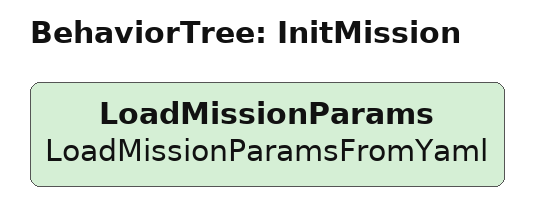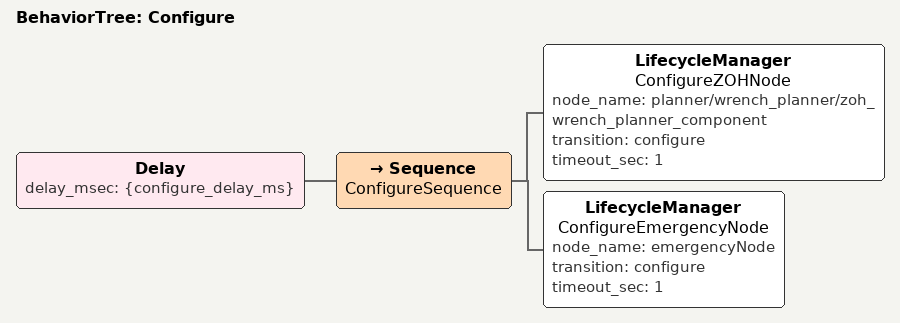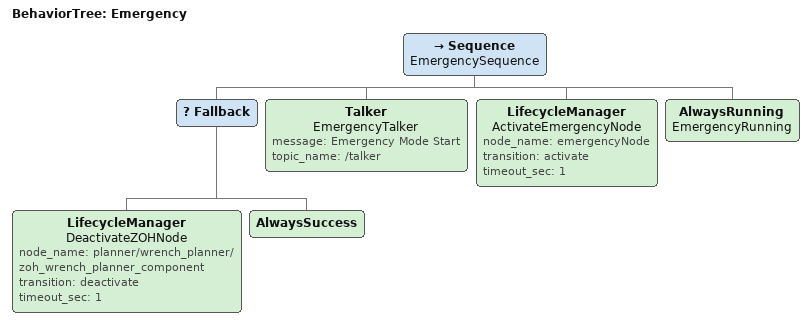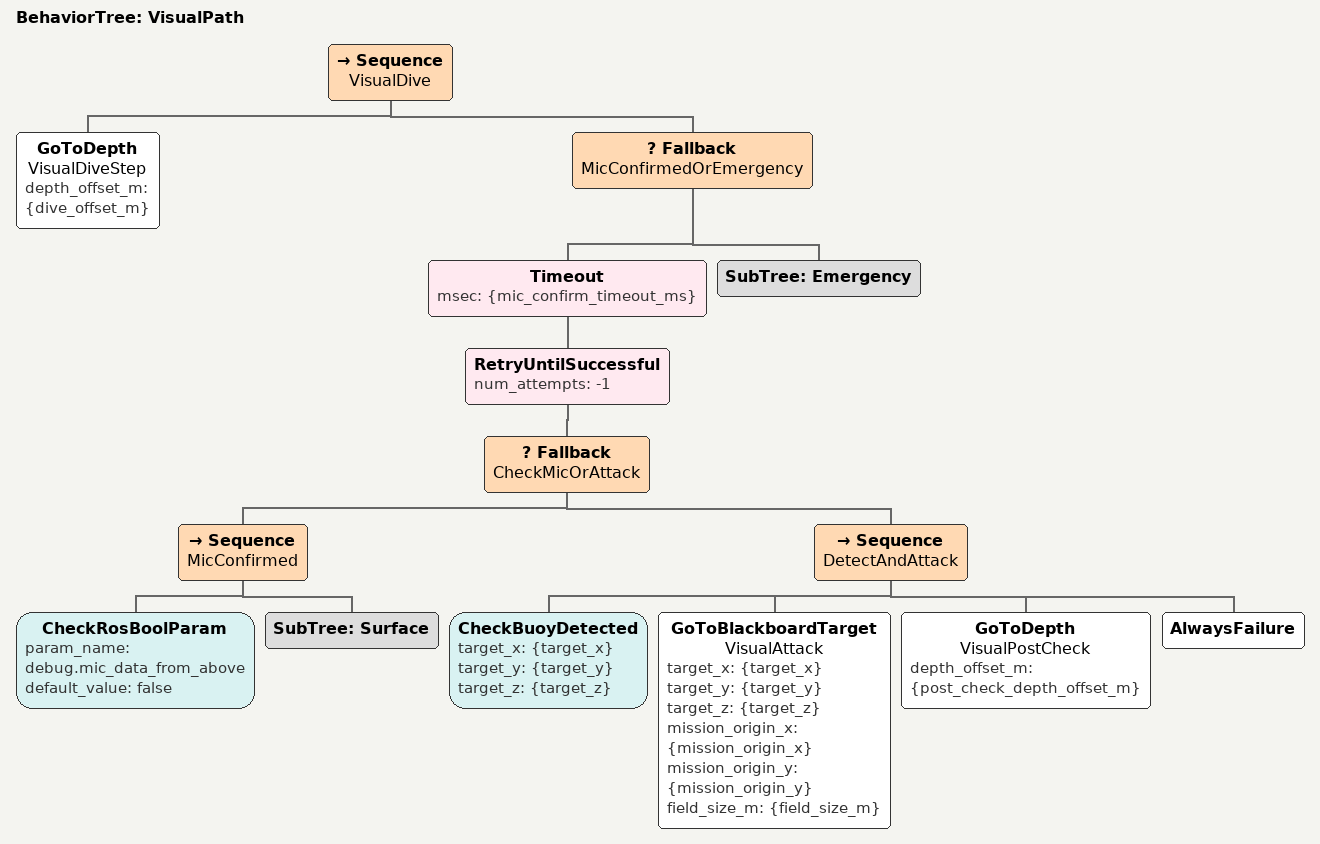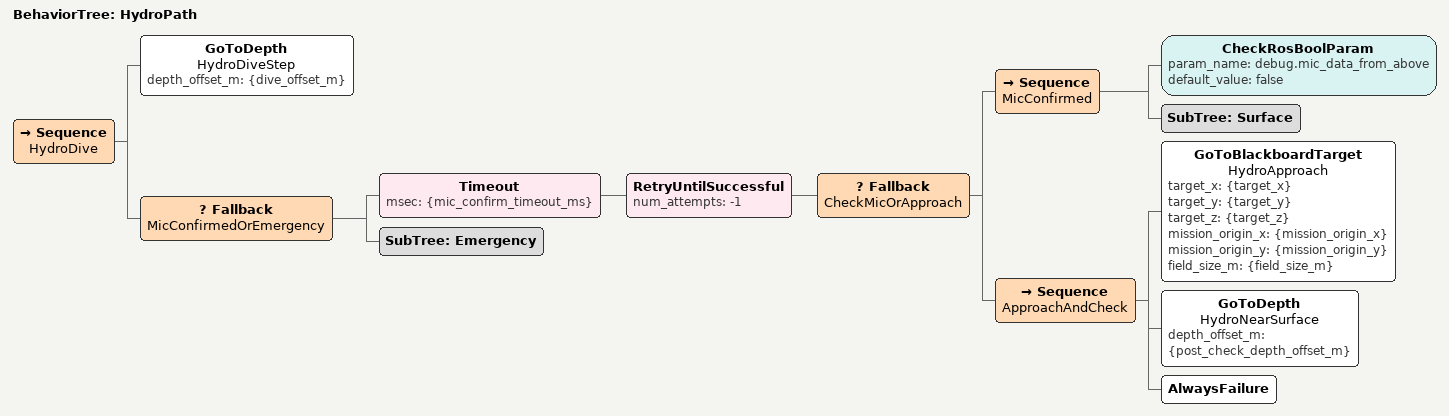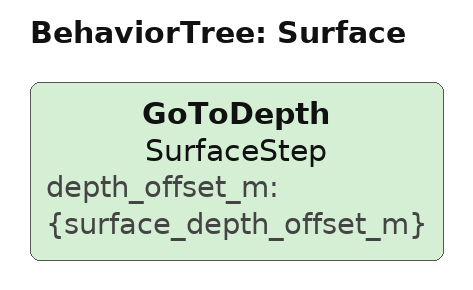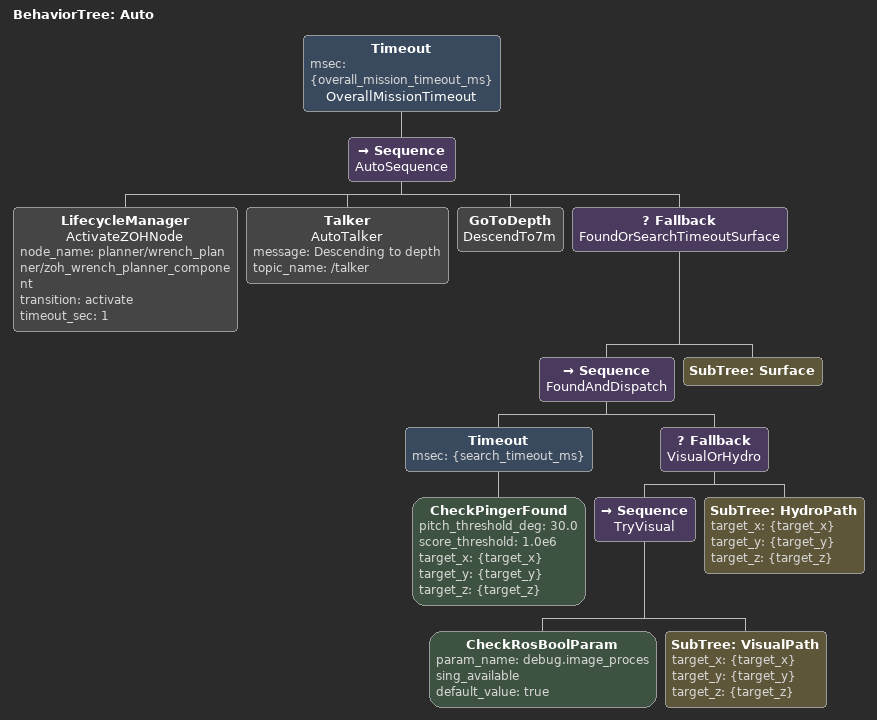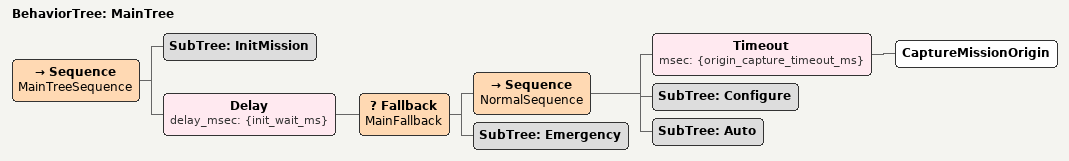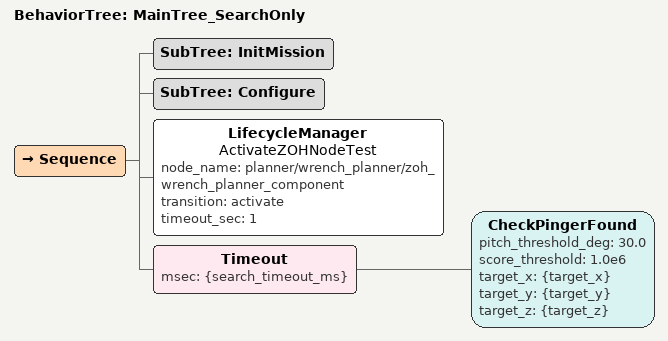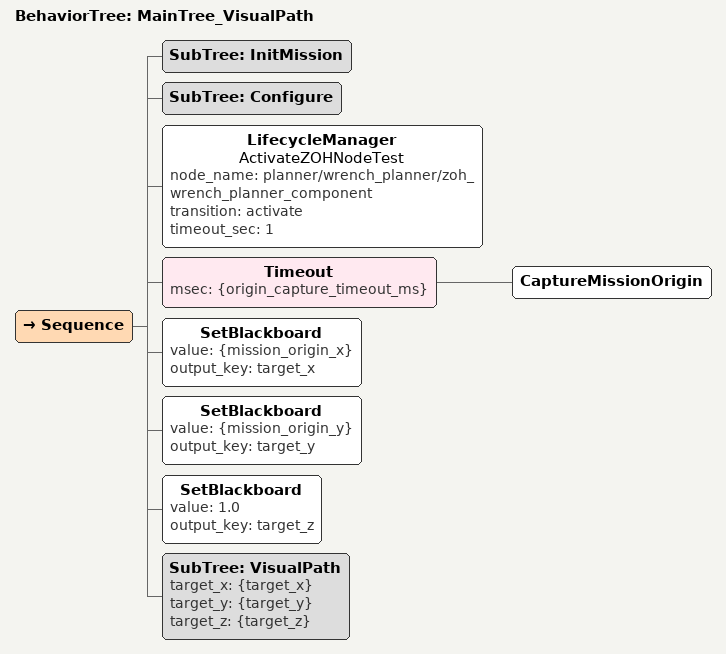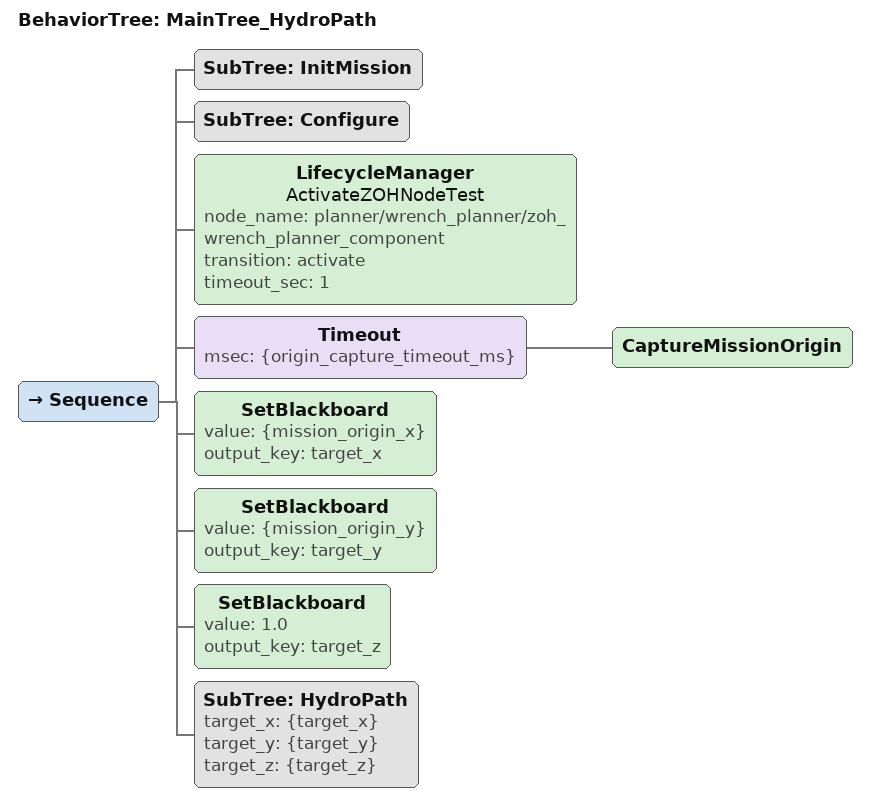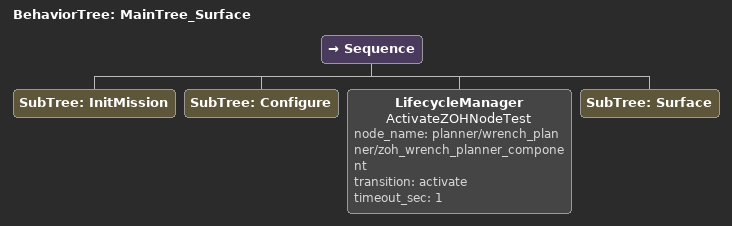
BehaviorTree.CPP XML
<?xml version="1.0" encoding="UTF-8"?>
<root BTCPP_format="4"
      main_tree_to_execute="MainTree">

  <!-- config/bluerov_mission.param.yaml → ブラックボード。各 SubTree の先頭で呼ぶ -->
  <BehaviorTree ID="InitMission">
    <LoadMissionParams name="LoadMissionParamsFromYaml"/>
  </BehaviorTree>

  <BehaviorTree ID="Configure">
    <!-- param: configure_delay_sec → {configure_delay_ms} (Lifecycle ノード起動の猶予) -->
    <Delay delay_msec="{configure_delay_ms}">
      <Sequence name="ConfigureSequence">
        <LifecycleManager name="ConfigureZOHNode"
                          node_name="planner/wrench_planner/zoh_wrench_planner_component"
                          transition="configure"
                          timeout_sec="1"/>
        <LifecycleManager name="ConfigureEmergencyNode"
                          node_name="emergencyNode"
                          transition="configure"
                          timeout_sec="1"/>
      </Sequence>
    </Delay>
  </BehaviorTree>

  <BehaviorTree ID="Emergency">
    <Sequence name="EmergencySequence">
      <Fallback>
        <LifecycleManager name="DeactivateZOHNode"
                          node_name="planner/wrench_planner/zoh_wrench_planner_component"
                          transition="deactivate"
                          timeout_sec="1"/>
        <AlwaysSuccess/>
      </Fallback>
      <Talker name="EmergencyTalker"
              message="Emergency Mode Start"
              topic_name="/talker"/>
      <LifecycleManager name="ActivateEmergencyNode"
                        node_name="emergencyNode"
                        transition="activate"
                        timeout_sec="1"/>
      <AlwaysRunning name="EmergencyRunning"/>
    </Sequence>
  </BehaviorTree>

  <!-- 旧VISUAL_DIVE(dive_offset_m) -> [VISUAL_CHECK_MIC/... ループ、mic_confirm_timeout_sec で束縛] -->
  <BehaviorTree ID="VisualPath">
    <Sequence name="VisualDive">
      <!-- param: dive_offset_m -->
      <GoToDepth name="VisualDiveStep" depth_offset_m="{dive_offset_m}"/>
      <Fallback name="MicConfirmedOrEmergency">
        <!-- param: mic_confirm_timeout_sec → {mic_confirm_timeout_ms} -->
        <Timeout msec="{mic_confirm_timeout_ms}">
          <RetryUntilSuccessful num_attempts="-1">
            <Fallback name="CheckMicOrAttack">
              <Sequence name="MicConfirmed">
                <CheckRosBoolParam param_name="debug.mic_data_from_above" default_value="false"/>
                <SubTree ID="Surface"/>
              </Sequence>
              <Sequence name="DetectAndAttack">
                <CheckBuoyDetected target_x="{target_x}" target_y="{target_y}" target_z="{target_z}"/>
                <GoToBlackboardTarget name="VisualAttack"
                                      target_x="{target_x}" target_y="{target_y}" target_z="{target_z}"
                                      mission_origin_x="{mission_origin_x}" mission_origin_y="{mission_origin_y}"
                                      field_size_m="{field_size_m}"/>
                <!-- param: post_check_rise_offset_m → {post_check_depth_offset_m} (負=浮上) -->
                <GoToDepth name="VisualPostCheck" depth_offset_m="{post_check_depth_offset_m}"/>
                <AlwaysFailure/>
              </Sequence>
            </Fallback>
          </RetryUntilSuccessful>
        </Timeout>
        <!-- mic_confirm_timeout_sec超過。旧flow.pyの_with_mic_confirm_timeoutと同じくEMERGENCYへ。 -->
        <SubTree ID="Emergency"/>
      </Fallback>
    </Sequence>
  </BehaviorTree>

  <BehaviorTree ID="HydroPath">
    <Sequence name="HydroDive">
      <!-- param: dive_offset_m -->
      <GoToDepth name="HydroDiveStep" depth_offset_m="{dive_offset_m}"/>
      <Fallback name="MicConfirmedOrEmergency">
        <!-- param: mic_confirm_timeout_sec → {mic_confirm_timeout_ms} -->
        <Timeout msec="{mic_confirm_timeout_ms}">
          <RetryUntilSuccessful num_attempts="-1">
            <Fallback name="CheckMicOrApproach">
              <Sequence name="MicConfirmed">
                <CheckRosBoolParam param_name="debug.mic_data_from_above" default_value="false"/>
                <SubTree ID="Surface"/>
              </Sequence>
              <Sequence name="ApproachAndCheck">
                <GoToBlackboardTarget name="HydroApproach"
                                      target_x="{target_x}" target_y="{target_y}" target_z="{target_z}"
                                      mission_origin_x="{mission_origin_x}" mission_origin_y="{mission_origin_y}"
                                      field_size_m="{field_size_m}"/>
                <!-- param: post_check_rise_offset_m → {post_check_depth_offset_m} (負=浮上) -->
                <GoToDepth name="HydroNearSurface" depth_offset_m="{post_check_depth_offset_m}"/>
                <AlwaysFailure/>
              </Sequence>
            </Fallback>
          </RetryUntilSuccessful>
        </Timeout>
        <SubTree ID="Emergency"/>
      </Fallback>
    </Sequence>
  </BehaviorTree>

  <!-- 旧SURFACE(surface_rise_offset_m の相対浮上) -> RETURN_HOME -> DONE -->
  <BehaviorTree ID="Surface">
    <!-- param: surface_rise_offset_m → {surface_depth_offset_m} (負=浮上) -->
    <GoToDepth name="SurfaceStep" depth_offset_m="{surface_depth_offset_m}"/>
  </BehaviorTree>

  <!-- 旧DESCEND_TO_7M -> SEARCH_HYDROPHONE(search_timeout_sec) -> VISUAL/HYDRO 分岐 -->
  <BehaviorTree ID="Auto">
    <Timeout msec="{overall_mission_timeout_ms}" name="OverallMissionTimeout">
      <Sequence name="AutoSequence">
        <LifecycleManager name="ActivateZOHNode"
                          node_name="planner/wrench_planner/zoh_wrench_planner_component"
                          transition="activate"
                          timeout_sec="1"/>
        <Talker name="AutoTalker"
                message="Descending to depth"
                topic_name="/talker"/>
        <!-- param: descend_depth_m (launch depth_target_m で default_depth_m 上書き可) -->
        <GoToDepth name="DescendTo7m"/>
        <Fallback name="FoundOrSearchTimeoutSurface">
          <Sequence name="FoundAndDispatch">
            <!-- param: search_timeout_sec → {search_timeout_ms} -->
            <Timeout msec="{search_timeout_ms}">
              <CheckPingerFound pitch_threshold_deg="30.0"
                                score_threshold="1.0e6"
                                target_x="{target_x}"
                                target_y="{target_y}"
                                target_z="{target_z}"/>
            </Timeout>
            <Fallback name="VisualOrHydro">
              <Sequence name="TryVisual">
                <CheckRosBoolParam param_name="debug.image_processing_available"
                                   default_value="true"/>
                <SubTree ID="VisualPath"
                        target_x="{target_x}" target_y="{target_y}" target_z="{target_z}"/>
              </Sequence>
              <SubTree ID="HydroPath"
                      target_x="{target_x}" target_y="{target_y}" target_z="{target_z}"/>
            </Fallback>
          </Sequence>
          <!-- search_timeout_sec(7分)超過。旧flow.pyと同じくSURFACE(EMERGENCYではない)。 -->
          <SubTree ID="Surface"/>
        </Fallback>
      </Sequence>
    </Timeout>
  </BehaviorTree>

  <BehaviorTree ID="MainTree">
    <Sequence name="MainTreeSequence">
      <SubTree ID="InitMission"/>
      <!-- param: init_wait_sec → {init_wait_ms} (旧 INIT: センサー・ドライバ安定化の初期化待機) -->
      <Delay delay_msec="{init_wait_ms}">
        <Fallback name="MainFallback">
          <Sequence name="NormalSequence">
            <Timeout msec="{origin_capture_timeout_ms}">
              <CaptureMissionOrigin/>
            </Timeout>
            <SubTree ID="Configure"/>
            <SubTree ID="Auto"/>
          </Sequence>
          <SubTree ID="Emergency"/>
        </Fallback>
      </Delay>
    </Sequence>
  </BehaviorTree>

  <BehaviorTree ID="MainTree_SearchOnly">
    <Sequence>
      <SubTree ID="InitMission"/>
      <SubTree ID="Configure"/>
      <LifecycleManager name="ActivateZOHNodeTest"
                        node_name="planner/wrench_planner/zoh_wrench_planner_component"
                        transition="activate"
                        timeout_sec="1"/>
      <!-- param: search_timeout_sec → {search_timeout_ms} -->
      <Timeout msec="{search_timeout_ms}">
        <CheckPingerFound pitch_threshold_deg="30.0"
                          score_threshold="1.0e6"
                          target_x="{target_x}" target_y="{target_y}" target_z="{target_z}"/>
      </Timeout>
    </Sequence>
  </BehaviorTree>

  <BehaviorTree ID="MainTree_VisualPath">
    <Sequence>
      <SubTree ID="InitMission"/>
      <SubTree ID="Configure"/>
      <LifecycleManager name="ActivateZOHNodeTest"
                        node_name="planner/wrench_planner/zoh_wrench_planner_component"
                        transition="activate"
                        timeout_sec="1"/>
      <!-- param: origin_capture_timeout_sec → {origin_capture_timeout_ms}
           GoToBlackboardTargetの境界チェックに使う原点を実際のodomから確定する
           (本番のMainTreeと同じ経路をテストするため、原点自体はダミーにしない)。 -->
      <Timeout msec="{origin_capture_timeout_ms}">
        <CaptureMissionOrigin/>
      </Timeout>
      <SetBlackboard value="{mission_origin_x}" output_key="target_x"/>
      <SetBlackboard value="{mission_origin_y}" output_key="target_y"/>
      <SetBlackboard value="1.0" output_key="target_z"/>
      <SubTree ID="VisualPath" target_x="{target_x}" target_y="{target_y}" target_z="{target_z}"/>
    </Sequence>
  </BehaviorTree>

  <BehaviorTree ID="MainTree_HydroPath">
    <Sequence>
      <SubTree ID="InitMission"/>
      <SubTree ID="Configure"/>
      <LifecycleManager name="ActivateZOHNodeTest"
                        node_name="planner/wrench_planner/zoh_wrench_planner_component"
                        transition="activate"
                        timeout_sec="1"/>
      <!-- param: origin_capture_timeout_sec → {origin_capture_timeout_ms}
           GoToBlackboardTargetの境界チェックに使う原点を実際のodomから確定する
           (本番のMainTreeと同じ経路をテストするため、原点自体はダミーにしない)。 -->
      <Timeout msec="{origin_capture_timeout_ms}">
        <CaptureMissionOrigin/>
      </Timeout>
      <SetBlackboard value="{mission_origin_x}" output_key="target_x"/>
      <SetBlackboard value="{mission_origin_y}" output_key="target_y"/>
      <SetBlackboard value="1.0" output_key="target_z"/>
      <SubTree ID="HydroPath" target_x="{target_x}" target_y="{target_y}" target_z="{target_z}"/>
    </Sequence>
  </BehaviorTree>

  <BehaviorTree ID="MainTree_Surface">
    <Sequence>
      <SubTree ID="InitMission"/>
      <SubTree ID="Configure"/>
      <LifecycleManager name="ActivateZOHNodeTest"
                        node_name="planner/wrench_planner/zoh_wrench_planner_component"
                        transition="activate"
                        timeout_sec="1"/>
      <SubTree ID="Surface"/>
    </Sequence>
  </BehaviorTree>

</root>
